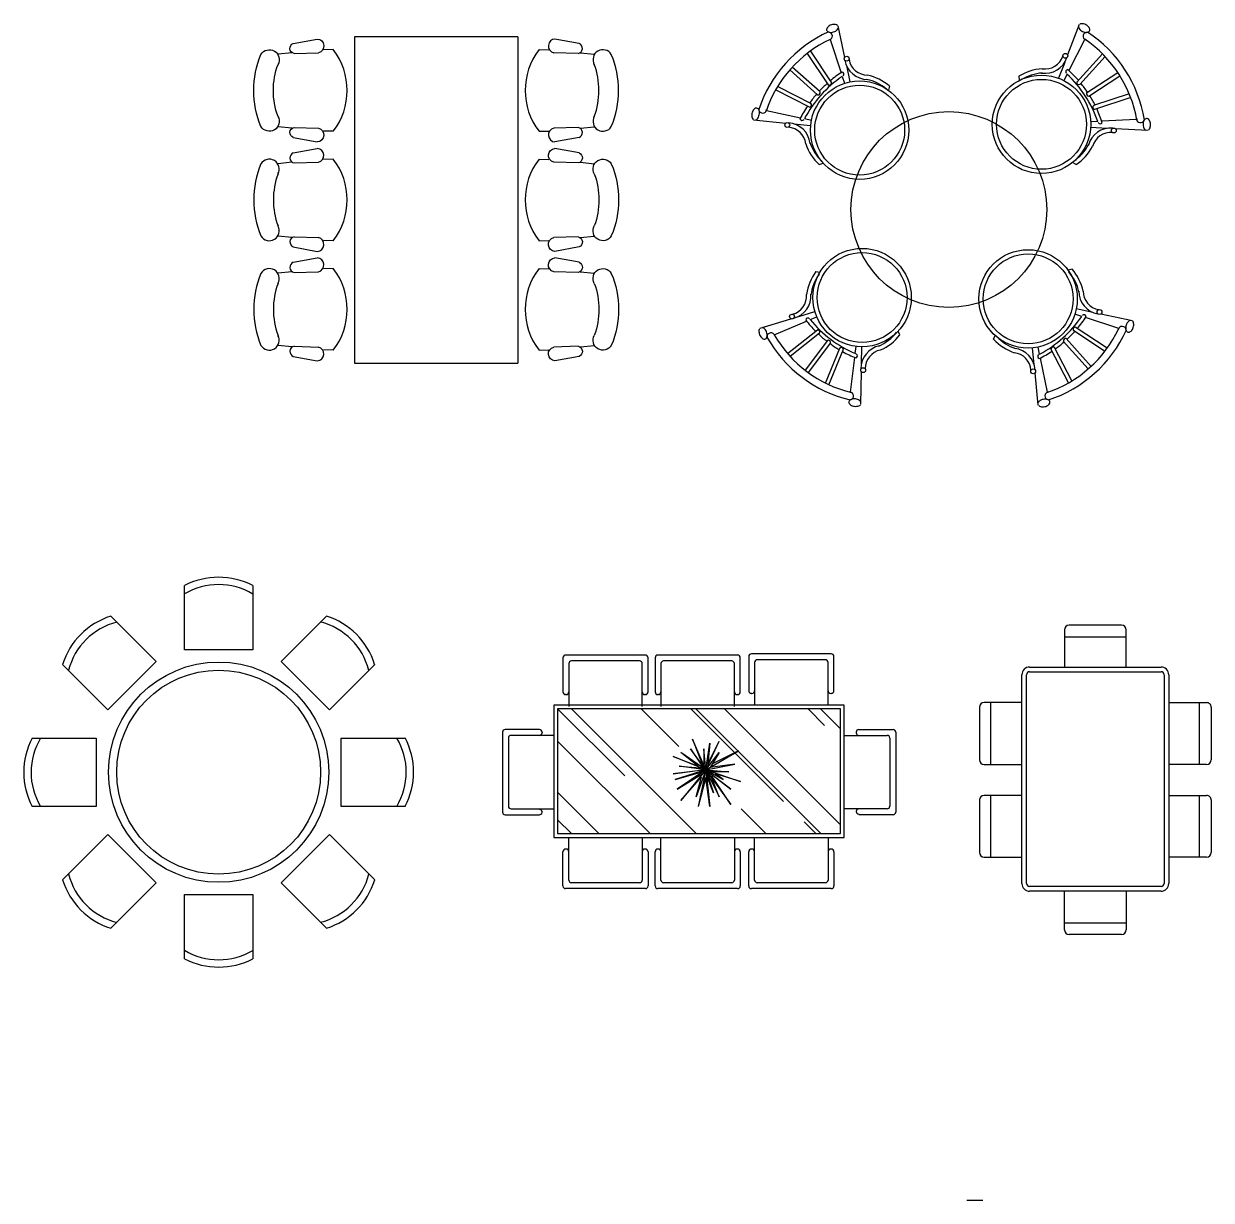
# Model space of a CAD drawing. Header units: millimetres. Extents: x 42 to 19556, y 853 to 17555.
# Drawn here: x 12230 to 19509, y 10291 to 17501 of the extents above; entities that cross this region are included whole.
import ezdxf

# ---------------------------------------------------------------- set-up
doc = ezdxf.new("R2010")
doc.units = ezdxf.units.MM

msp = doc.modelspace()

# ---------------------------------------------------------------- linework, layer by layer
at = {"color": 18, "true_color": 0x000000}
for p, q in [((17220.1, 17488.4), (17261.5, 17294.7)), ((18699, 17495.5), (18628.1, 17310.6)), ((13881.5, 17380.4), (14029.4, 17407.4)), ((14257.8, 17421.3), (14257.8, 15421.3)), ((15257.8, 17421.3), (14257.8, 17421.3)), ((15257.8, 17421.3), (15257.8, 15421.3)), ((15634.1, 17380.4), (15486.1, 17407.4)), ((17157.1, 17453.2), (17158.5, 17448.9)), ((17172.8, 17405), (17239.2, 17200.9)), ((18732.8, 17405.8), (18635.5, 17214.5)), ((18755.8, 17451), (18753.8, 17447)), ((13886.9, 17318.5), (14037.2, 17322.8)), ((14127, 17342.1), (14066.6, 17340.7)), ((15388.6, 17342.1), (15449, 17340.7)), ((15628.7, 17318.5), (15478.4, 17322.8)), ((17051.5, 17333.7), (17180.6, 17138)), ((13875, 17322.5), (13786.8, 17314.1)), ((15640.6, 17322.5), (15728.8, 17314.1)), ((17032.6, 17319.5), (17159.6, 17127)), ((18610.2, 17264.1), (18573.1, 17167.2)), ((18841.5, 17316.5), (18683.7, 17143.2)), ((18858.1, 17299.6), (18702.8, 17129.1)), ((17094.7, 17065.2), (16924.7, 17217.8)), ((17110.5, 17082.8), (16940.5, 17235.3)), ((17246.8, 17177.5), (17260.4, 17135.8)), ((17271.9, 17245.9), (17293.6, 17144.5)), ((18328.8, 17178.7), (18331.9, 17153.6)), ((18624.4, 17192.6), (18604.5, 17153.4)), ((18744.4, 17077.9), (18936, 17202.2)), ((18757.2, 17058.1), (18948.8, 17182.4)), ((16851, 17117.1), (17056.1, 17011.7)), ((17536.7, 17117.9), (17529.8, 17093.6)), ((16839, 17096.8), (17047.5, 16989.6)), ((19006.1, 17071.5), (18787.1, 16999.2)), ((19014.8, 17049.6), (18792.2, 16976)), ((16781.9, 16968.4), (16991.3, 16924.5)), ((16703.4, 16912.5), (16900.4, 16892.2)), ((16950, 16887.1), (17053.2, 16876.5)), ((17015.3, 16919.5), (17058.3, 16910.5)), ((18813.1, 16901.8), (18769.3, 16899.5)), ((19051.3, 16913.9), (18837.6, 16903)), ((13875, 16861.6), (13786.8, 16870)), ((13886.9, 16865.6), (14037.2, 16861.2)), ((14127, 16841.9), (14066.6, 16843.4)), ((15388.6, 16841.9), (15449, 16843.4)), ((15628.7, 16865.6), (15478.4, 16861.2)), ((15640.6, 16861.6), (15728.8, 16870)), ((18872.6, 16859.7), (18769, 16865.2)), ((19120.1, 16846.4), (18922.4, 16857)), ((13881.5, 16803.7), (14029.4, 16776.7)), ((15634.1, 16803.7), (15486.1, 16776.7)), ((13881.5, 16709.6), (14029.4, 16736.6)), ((14127, 16671.4), (14066.6, 16669.9)), ((15388.6, 16671.4), (15449, 16669.9)), ((15634.1, 16709.6), (15486.1, 16736.6)), ((13875, 16651.7), (13786.8, 16643.3)), ((13886.9, 16647.7), (14037.2, 16652.1)), ((15628.7, 16647.7), (15478.4, 16652.1)), ((15640.6, 16651.7), (15728.8, 16643.3)), ((17105.8, 16637.7), (17129.2, 16647.2)), ((18680, 16637.4), (18658.3, 16650.5)), ((13875, 16190.8), (13786.8, 16199.2)), ((13886.9, 16194.8), (14037.2, 16190.5)), ((14127, 16171.2), (14066.6, 16172.6)), ((15388.6, 16171.2), (15449, 16172.6)), ((15628.7, 16194.8), (15478.4, 16190.5)), ((15640.6, 16190.8), (15728.8, 16199.2)), ((13881.5, 16132.9), (14029.4, 16105.9)), ((15634.1, 16132.9), (15486.1, 16105.9)), ((13881.5, 16038.9), (14029.4, 16065.9)), ((15634.1, 16038.9), (15486.1, 16065.9)), ((13875, 15980.9), (13786.8, 15972.5)), ((13886.9, 15977), (14037.2, 15981.3)), ((14127, 16000.6), (14066.6, 15999.2)), ((15388.6, 16000.6), (15449, 15999.2)), ((15628.7, 15977), (15478.4, 15981.3)), ((15640.6, 15980.9), (15728.8, 15972.5)), ((17084.8, 15982.3), (17109.6, 15977.5)), ((18655.4, 15997.3), (18631.1, 15990.4)), ((16979.9, 15707.5), (17079.1, 15737.8)), ((18782.9, 15732.3), (18681.5, 15754.2)), ((19025.2, 15680.1), (18831.6, 15721.8)), ((16742.8, 15635.2), (16932.2, 15693)), ((16829.9, 15595.1), (17027.6, 15678.8)), ((17050.2, 15688.3), (17090.6, 15705.5)), ((18714.5, 15707.3), (18672.7, 15721)), ((18941.8, 15632.9), (18737.8, 15699.7)), ((16783.2, 15575.4), (16787.3, 15577.1)), ((16911.3, 15480.4), (17095.2, 15625.8)), ((16927, 15462.8), (17108, 15605.7)), ((17600.1, 15594), (17588.6, 15616.5)), ((18174.4, 15567.3), (18184, 15590.7)), ((18856.1, 15492.8), (18663.8, 15620.1)), ((18870.3, 15511.8), (18674.8, 15641.2)), ((18990, 15617.1), (18985.7, 15618.5)), ((13875, 15520.1), (13786.8, 15528.5)), ((13886.9, 15524), (14037.2, 15519.7)), ((15628.7, 15524), (15478.4, 15519.7)), ((15640.6, 15520.1), (15728.8, 15528.5)), ((17156.2, 15560.6), (17018.8, 15378.2)), ((17175, 15546.4), (17037.6, 15364)), ((17144.2, 15299.1), (17231.7, 15512.5)), ((17165.5, 15288.9), (17254.5, 15505.8)), ((17327, 15479.7), (17332.3, 15523.3)), ((17364.9, 15417.4), (17366.6, 15521.1)), ((18423.5, 15411), (18413.1, 15514.2)), ((18456, 15476.2), (18447.1, 15519.2)), ((18633, 15299.6), (18526.2, 15508.3)), ((18653.4, 15311.6), (18548.3, 15516.9)), ((18601.9, 15555.4), (18754.2, 15385.2)), ((18619.5, 15571.2), (18771.7, 15400.9)), ((13881.5, 15462.1), (14029.4, 15435.1)), ((14127, 15500.4), (14066.6, 15501.8)), ((15388.6, 15500.4), (15449, 15501.8)), ((15634.1, 15462.1), (15486.1, 15435.1)), ((17298.3, 15243), (17324.1, 15455.4)), ((18504.5, 15242.7), (18461, 15452.2)), ((14257.8, 15421.3), (15257.8, 15421.3)), ((17360.7, 15169.6), (17364, 15367.6)), ((18448.4, 15164.4), (18428.6, 15361.4)), ((13215.4, 13664.7), (13215.4, 14057.8)), ((13632.9, 14057.8), (13634.1, 14057.8)), ((13634.1, 14057.8), (13634.1, 13664.7)), ((12763.2, 13870), (12764.1, 13870.8)), ((12764.1, 13870.8), (13042, 13592.9)), ((13807.5, 13592.9), (14085.4, 13870.8)), ((18608.5, 13785.9), (18608.5, 13558.5)), ((18959.1, 13814.3), (18636.9, 13814.3)), ((18987.5, 13558.5), (18987.5, 13785.9)), ((18608.5, 13743.3), (18987.5, 13743.3)), ((13634.1, 13664.7), (13215.4, 13664.7)), ((15534.8, 13615.7), (15534.8, 13405.9)), ((16040.6, 13631.9), (15551, 13631.9)), ((16056.8, 13405.9), (16056.8, 13615.7)), ((16099.9, 13615.7), (16099.9, 13405.9)), ((16605.7, 13631.9), (16116.1, 13631.9)), ((16621.9, 13405.9), (16621.9, 13615.7)), ((16673.8, 13623), (16673.8, 13413.3)), ((17179.6, 13639.2), (16690, 13639.2)), ((17195.8, 13413.3), (17195.8, 13623)), ((12745.9, 13296.8), (12468, 13574.8)), ((13042, 13592.9), (12745.9, 13296.8)), ((14103.5, 13296.8), (13807.5, 13592.9)), ((14381.5, 13574.8), (14103.5, 13296.8)), ((14380.6, 13575.6), (14381.5, 13574.8)), ((15570.8, 13579.7), (15570.8, 13316.9)), ((16004.6, 13595.9), (15587, 13595.9)), ((16020.8, 13316.9), (16020.8, 13579.7)), ((16135.9, 13579.7), (16135.9, 13316.9)), ((16569.7, 13595.9), (16152.1, 13595.9)), ((16585.9, 13316.9), (16585.9, 13579.7)), ((16709.8, 13587), (16709.8, 13324.3)), ((17143.6, 13603.2), (16726, 13603.2)), ((17159.8, 13324.3), (17159.8, 13587)), ((18395.4, 13558.5), (19200.6, 13558.5)), ((18348, 12232.2), (18348, 13511.2)), ((18376.4, 12232.2), (18376.4, 13511.2)), ((18395.4, 13530.1), (19200.6, 13530.1)), ((19219.6, 13511.2), (19219.6, 12232.2)), ((19248, 13511.2), (19248, 12232.2)), ((16693.6, 13397.1), (16690, 13397.1)), ((17179.6, 13397.1), (17176, 13397.1)), ((15479.6, 13324.8), (15479.6, 12514.8)), ((17259.6, 13324.8), (15479.6, 13324.8)), ((15554.6, 13389.7), (15551, 13389.7)), ((16040.6, 13389.7), (16037, 13389.7)), ((16119.7, 13389.7), (16116.1, 13389.7)), ((16605.7, 13389.7), (16602.1, 13389.7)), ((17259.6, 12514.8), (17259.6, 13324.8)), ((18348, 13340.6), (18115.9, 13340.6)), ((18158.5, 12961.7), (18158.5, 13340.6)), ((19248, 13340.6), (19480.1, 13340.6)), ((19437.5, 12961.7), (19437.5, 13340.6)), ((15502.1, 13302.3), (15502.1, 12537.3)), ((17237.1, 13302.3), (15502.1, 13302.3)), ((15913.3, 12891.5), (15502.5, 13302.3)), ((16351.5, 12537.3), (15586.5, 13302.3)), ((16245.5, 13070.9), (16014.2, 13302.3)), ((16887, 12734.9), (16319.6, 13302.3)), ((17115.2, 12537.3), (16350.2, 13302.3)), ((17237.1, 12591), (16525.8, 13302.3)), ((17139, 13200.8), (17037.5, 13302.3)), ((17237.1, 13179), (17113.8, 13302.3)), ((17237.1, 12537.3), (17237.1, 13302.3)), ((18087.5, 13312.2), (18087.5, 12990.1)), ((19508.5, 13312.2), (19508.5, 12990.1)), ((15390.7, 13175.7), (15180.9, 13175.7)), ((17348.6, 13175.7), (17558.3, 13175.7)), ((12281.1, 13123.5), (12674.1, 13123.5)), ((12281.1, 13122.3), (12281.1, 13123.5)), ((12674.1, 13123.5), (12674.1, 12704.7)), ((14175.4, 13123.5), (14568.4, 13123.5)), ((14175.4, 12704.7), (14175.4, 13123.5)), ((15164.7, 13159.5), (15164.7, 12669.9)), ((15200.7, 13123.5), (15200.7, 12705.9)), ((15479.6, 13139.7), (15216.9, 13139.7)), ((15406.9, 13159.5), (15406.9, 13155.9)), ((16068.9, 12537.3), (15502.1, 13104.1)), ((16411.1, 12928.3), (16328.8, 13116.4)), ((16328.8, 13116.4), (16387.6, 12963.5)), ((16411.1, 12928.3), (16493.4, 13104.6)), ((16422.9, 12963.5), (16493.4, 13104.6)), ((16493.4, 13104.6), (16493.4, 13104.6)), ((17259.6, 13139.7), (17522.3, 13139.7)), ((17332.4, 13159.5), (17332.4, 13155.9)), ((17538.5, 13123.5), (17538.5, 12705.9)), ((17574.5, 13159.5), (17574.5, 12669.9)), ((16411.1, 12928.3), (16258.3, 13034.1)), ((16364.1, 12951.8), (16258.3, 13034.1)), ((16411.1, 12928.3), (16317.1, 13057.6)), ((16317.1, 13057.6), (16387.6, 12951.8)), ((16411.1, 12928.3), (16399.4, 13057.6)), ((16399.4, 13057.6), (16399.4, 12963.5)), ((16411.1, 12928.3), (16434.6, 13092.9)), ((16411.1, 12928.3), (16611, 13045.8)), ((16411.1, 12928.3), (16493.4, 13034.1)), ((16434.6, 13092.9), (16422.9, 12963.5)), ((16493.4, 13034.1), (16436.7, 12943.3)), ((16611, 13045.8), (16450.7, 12965.7)), ((16411.1, 12928.3), (16211.2, 13010.6)), ((16211.2, 13010.6), (16364.1, 12951.8)), ((16411.1, 12928.3), (16587.5, 12963.5)), ((16587.5, 12963.5), (16436.7, 12943.3)), ((18115.9, 12961.7), (18348, 12961.7)), ((19480.1, 12961.7), (19248, 12961.7)), ((16211.2, 12904.7), (16387.6, 12928.3)), ((16411.1, 12928.3), (16211.2, 12904.7)), ((16411.1, 12928.3), (16223, 12869.5)), ((16223, 12869.5), (16387.6, 12916.5)), ((16411.1, 12928.3), (16234.7, 12810.7)), ((16234.7, 12810.7), (16387.6, 12904.7)), ((16246.5, 12951.8), (16375.9, 12940)), ((16411.1, 12928.3), (16246.5, 12951.8)), ((16411.1, 12928.3), (16258.3, 12740.1)), ((16258.3, 12740.1), (16385.1, 12886.6)), ((16411.1, 12928.3), (16352.3, 12763.6)), ((16352.3, 12763.6), (16385.1, 12886.6)), ((16411.1, 12928.3), (16364.1, 12704.8)), ((16411.1, 12928.3), (16434.6, 12704.8)), ((16411.1, 12928.3), (16552.2, 12916.5)), ((16411.1, 12928.3), (16493.4, 12763.6)), ((16411.1, 12928.3), (16458.2, 12787.2)), ((16411.1, 12928.3), (16564, 12810.7)), ((16411.1, 12928.3), (16517, 12869.5)), ((16411.1, 12928.3), (16564, 12716.6)), ((16411.1, 12928.3), (16622.8, 12857.7)), ((16458.2, 12787.2), (16414.5, 12896.3)), ((16564, 12810.7), (16422.9, 12916.5)), ((16552.2, 12916.5), (16446.4, 12916.5)), ((16564, 12716.6), (16446.4, 12893)), ((16517, 12869.5), (16469.9, 12904.7)), ((16622.8, 12857.7), (16469.9, 12904.7)), ((16411.1, 12881.2), (16364.1, 12704.8)), ((16434.6, 12704.8), (16411.1, 12881.2)), ((16493.4, 12763.6), (16448, 12877.2)), ((15755.8, 12537.3), (15502.1, 12791)), ((18087.5, 12743.8), (18087.5, 12421.7)), ((18348, 12772.2), (18115.9, 12772.2)), ((18158.5, 12393.3), (18158.5, 12772.2)), ((19248, 12772.2), (19480.1, 12772.2)), ((19437.5, 12393.3), (19437.5, 12772.2)), ((19508.5, 12743.8), (19508.5, 12421.7)), ((12674.1, 12704.7), (12281.1, 12704.7)), ((14568.4, 12704.7), (14175.4, 12704.7)), ((14568.4, 12705.9), (14568.4, 12704.7)), ((15216.9, 12689.7), (15479.6, 12689.7)), ((15406.9, 12673.5), (15406.9, 12669.9)), ((16779.2, 12537.3), (16627.4, 12689.1)), ((17522.3, 12689.7), (17259.6, 12689.7)), ((17332.4, 12673.5), (17332.4, 12669.9)), ((15180.9, 12653.7), (15390.7, 12653.7)), ((15587.8, 12537.3), (15502.1, 12623)), ((17084.6, 12537.3), (17013, 12608.9)), ((17558.3, 12653.7), (17348.6, 12653.7)), ((12468.4, 12253.9), (12745.9, 12531.4)), ((12745.9, 12531.4), (13042, 12235.3)), ((13807.5, 12235.3), (14103.5, 12531.4)), ((14103.5, 12531.4), (14381.5, 12253.4)), ((15502.1, 12537.3), (17237.1, 12537.3)), ((15479.6, 12514.8), (17259.6, 12514.8)), ((15570.8, 12252.7), (15570.8, 12515.4)), ((16020.8, 12515.4), (16020.8, 12252.7)), ((16135.9, 12252.7), (16135.9, 12515.4)), ((16585.9, 12515.4), (16585.9, 12252.7)), ((16709.8, 12252.7), (16709.8, 12515.4)), ((17159.8, 12515.4), (17159.8, 12252.7)), ((15534.8, 12216.7), (15534.8, 12426.4)), ((15554.6, 12442.6), (15551, 12442.6)), ((16040.6, 12442.6), (16037, 12442.6)), ((16056.8, 12426.4), (16056.8, 12216.7)), ((16099.9, 12216.7), (16099.9, 12426.4)), ((16119.7, 12442.6), (16116.1, 12442.6)), ((16605.7, 12442.6), (16602.1, 12442.6)), ((16621.9, 12426.4), (16621.9, 12216.7)), ((16673.8, 12216.7), (16673.8, 12426.4)), ((16693.6, 12442.6), (16690, 12442.6)), ((17179.6, 12442.6), (17176, 12442.6)), ((17195.8, 12426.4), (17195.8, 12216.7)), ((18115.9, 12393.3), (18348, 12393.3)), ((19480.1, 12393.3), (19248, 12393.3)), ((13042, 12235.3), (12764, 11957.3)), ((14085.4, 11957.4), (13807.5, 12235.3)), ((16004.6, 12236.5), (15587, 12236.5)), ((16569.7, 12236.5), (16152.1, 12236.5)), ((17143.6, 12236.5), (16726, 12236.5)), ((13215.4, 11770.4), (13215.4, 12163.5)), ((13215.4, 12163.5), (13634.1, 12163.5)), ((13634.1, 12163.5), (13634.1, 11770.4)), ((16040.6, 12200.5), (15551, 12200.5)), ((16605.7, 12200.5), (16116.1, 12200.5)), ((17179.6, 12200.5), (16690, 12200.5)), ((19200.6, 12213.3), (18395.4, 12213.3)), ((19200.6, 12184.9), (18395.4, 12184.9)), ((18608.5, 11948), (18608.5, 12184.9)), ((18987.5, 12184.9), (18987.5, 11948)), ((14086.3, 11958.2), (14085.4, 11957.4)), ((18608.5, 11990.6), (18987.5, 11990.6)), ((18959.1, 11919.6), (18636.9, 11919.6)), ((13216.6, 11770.4), (13215.4, 11770.4)), ((18009.5, 10290.7), (18108.7, 10290.7))]:
    msp.add_line(p, q, dxfattribs=at)
for centre, radius in [((17274.1, 17286.6), 15), ((18614.4, 17304.6), 15), ((18468, 16884.5), 301.6), ((17353.5, 16848.9), 301.6), ((17353.5, 16848.9), 275.4), ((18468, 16884.5), 275.4), ((17900.4, 16362.3), 600), ((16909.8, 16880.6), 15), ((18911.3, 16847), 15), ((17368.5, 15822.8), 301.6), ((17368.5, 15822.8), 275.4), ((18386, 15814.6), 301.6), ((18386, 15814.6), 275.4), ((18823.6, 15734.4), 15), ((16939.1, 15706.2), 15), ((17374.8, 15377.9), 15), ((18416.9, 15370.8), 15), ((13424.7, 12914.1), 675), ((13424.7, 12914.1), 625)]:
    msp.add_circle(centre, radius, dxfattribs=at)
for centre, radius, start, end in [((17165.5, 17465.5), 14.9, 161.0457, 233.99465), ((17178.1, 17461.2), 28.3, 136.78206, 161.0457), ((17188.7, 17451.2), 42.8, 120.58626, 136.78206), ((17199.3, 17433.3), 63.6, 94.45406, 120.58624), ((17197.7, 17454), 42.8, 78.25827, 94.45406), ((17200.6, 17468.3), 28.3, 53.99462, 78.25827), ((17195.9, 17483.4), 28.3, 316.78206, 341.0457), ((18722.2, 17486.9), 28.3, 190.03158, 214.29523), ((18734.2, 17495.1), 42.8, 214.29523, 230.49102), ((18715.1, 17472.6), 28.3, 92.81902, 117.08266), ((18715.8, 17458.1), 42.8, 76.62322, 92.81902), ((18711, 17437.9), 63.6, 50.49102, 76.62325), ((18724.2, 17453.9), 42.8, 34.29523, 50.49102), ((18736.3, 17462.1), 28.3, 10.03158, 34.29523), ((17490.6, 16725.9), 795.6, 114.40231, 161.79646), ((17490.6, 16725.9), 749.7, 115.07988, 161.50901), ((17173.3, 17476.3), 28.3, 233.99462, 258.25827), ((17162.5, 17425.6), 23.8, 278.11257, 90.42859), ((17176.3, 17490.6), 42.8, 258.25827, 274.45406), ((17174.7, 17511.2), 63.6, 274.45406, 300.58626), ((17185.2, 17493.4), 42.8, 300.58626, 316.78206), ((18747.4, 17511.1), 63.6, 230.49102, 256.62321), ((18746.2, 17424.6), 23.8, 80.64869, 252.96472), ((18742.6, 17490.9), 42.8, 256.62322, 272.81902), ((18313.6, 16784.3), 749.7, 9.56827, 55.9974), ((18743.3, 17476.3), 28.3, 272.81902, 297.08266), ((18313.6, 16784.3), 795.6, 9.28082, 56.67496), ((18749.4, 17464.5), 14.9, 297.08266, 10.03156), ((13803.4, 17092), 409, 322.30058, 37.69942), ((15712.2, 17092), 409, 142.30058, 217.69942), ((17402.9, 17302.2), 142.6, 190.13594, 269.60879), ((17402.9, 17302.2), 116.3, 189.95577, 269.60879), ((18489.5, 17339.9), 142.6, 261.4685, 340.94134), ((18489.5, 17339.9), 116.3, 261.4685, 341.12151), ((17649.5, 16583.3), 717.8, 124.12573, 152.07305), ((17649.5, 16583.3), 741.4, 123.00709, 130.07215), ((17242.6, 17191.6), 13.8, 312.65906, 77.27192), ((17338.4, 16892.2), 300.4, 48.70408, 77.75866), ((18489.6, 16925), 300.4, 93.31863, 122.3732), ((18489.6, 16925), 274.2, 93.31863, 122.3732), ((18630.8, 17205.8), 13.8, 93.80536, 218.41823), ((18134.4, 16668), 717.8, 19.00423, 46.95155), ((18134.4, 16668), 741.4, 41.00513, 48.0702), ((17649.5, 16583.3), 741.4, 131.91248, 137.18728), ((17167.3, 17137.8), 13.3, 227.36988, 0.51628), ((17338.4, 16892.2), 274.2, 48.70408, 77.75866), ((18696.8, 17141.1), 13.3, 170.56101, 303.70741), ((18134.4, 16668), 741.4, 33.89, 39.1648), ((17649.5, 16583.3), 741.4, 139.0115, 144.2863), ((17096.9, 17079.2), 14.1, 261.2972, 14.90158), ((18757.3, 17072.2), 14.1, 156.1757, 269.78009), ((18134.4, 16668), 741.4, 26.79099, 32.06579), ((16755.8, 16939.1), 63.6, 155.61251, 181.74473), ((16737, 16947.7), 42.8, 139.41672, 155.61251), ((16725.9, 16957.2), 28.3, 115.15308, 139.41672), ((16720.2, 16969.3), 14.9, 42.20415, 115.15306), ((16710.3, 16960.3), 28.3, 17.94051, 42.20415), ((16759.5, 16976.5), 23.8, 185.77018, 358.08621), ((16696.5, 16955.8), 42.8, 1.74472, 17.94051), ((17649.5, 16583.3), 741.4, 146.12662, 153.19169), ((17046.1, 17002.8), 13.3, 275.6825, 48.8289), ((18795.6, 16988.9), 13.3, 122.24838, 255.39478), ((18134.4, 16668), 741.4, 17.88559, 24.95066), ((16735.1, 16938.5), 42.8, 181.74472, 197.94051), ((16721.3, 16934), 28.3, 197.94051, 222.20415), ((16705.7, 16937.1), 28.3, 295.15308, 319.41672), ((16694.6, 16946.6), 42.8, 319.41672, 335.61251), ((16675.8, 16955.2), 63.6, 335.61251, 1.7447), ((16908.2, 16750.8), 142.6, 6.58999, 86.06284), ((17000.9, 16922.2), 13.8, 198.92685, 323.53972), ((18827.8, 16902.2), 13.8, 207.53756, 332.15043), ((19074.6, 16918.4), 23.8, 172.99107, 345.3071), ((19154.1, 16884.3), 63.6, 169.33257, 195.46478), ((19133.7, 16888.2), 42.8, 153.13677, 169.33257), ((19120.7, 16894.8), 28.3, 128.87313, 153.13677), ((19112.3, 16905.2), 14.9, 55.9242, 128.87311), ((19104.8, 16894.1), 28.3, 31.66056, 55.9242), ((19092.4, 16886.5), 42.8, 15.46477, 31.66056), ((19072.5, 16880.9), 63.6, 349.33257, 15.46474), ((16908.2, 16750.8), 116.3, 6.58999, 86.24301), ((18892.7, 16718.5), 142.6, 85.01444, 164.48729), ((18892.7, 16718.5), 116.3, 84.83428, 164.48729), ((19134.1, 16878.8), 42.8, 195.46477, 211.66056), ((19121.7, 16871.2), 28.3, 211.66056, 235.9242), ((19105.8, 16870.5), 28.3, 308.87313, 333.13677), ((19092.8, 16877.1), 42.8, 333.13677, 349.33257), ((17308.8, 16859.2), 300.4, 198.44012, 227.4947), ((17308.8, 16859.2), 274.2, 198.44012, 227.4947), ((18513.8, 16887.7), 274.2, 303.58259, 332.63716), ((18513.8, 16887.7), 300.4, 303.58259, 332.63716), ((13803.4, 16421.3), 409, 322.30058, 37.69942), ((15712.2, 16421.3), 409, 142.30058, 217.69942), ((13803.4, 15750.5), 409, 322.30058, 37.69942), ((15712.2, 15750.5), 409, 142.30058, 217.69942), ((17326.6, 15804), 300.4, 143.60752, 172.66209), ((17326.6, 15804), 274.2, 143.60752, 172.66209), ((18429.3, 15799.4), 274.2, 12.14152, 41.1961), ((18429.3, 15799.4), 300.4, 12.14152, 41.1961), ((16912.6, 15833.3), 116.3, 284.85921, 4.51222), ((16912.6, 15833.3), 142.6, 285.03937, 4.51222), ((18839.4, 15863.2), 142.6, 180.29139, 259.76424), ((18839.4, 15863.2), 116.3, 180.29139, 259.94441), ((17036.5, 15682.9), 13.8, 47.56249, 172.17536), ((17607.8, 16140.4), 741.4, 217.91052, 224.97559), ((17607.8, 16140.4), 717.8, 219.02916, 246.97648), ((18120.9, 16111), 717.8, 297.82713, 325.77445), ((18120.9, 16111), 741.4, 319.82802, 326.89309), ((18728.5, 15703.1), 13.8, 12.62825, 137.24112), ((19048, 15634.6), 63.6, 149.31391, 175.44609), ((19030.2, 15645.2), 42.8, 133.11812, 149.31391), ((19020.2, 15655.8), 28.3, 108.85448, 133.11812), ((18970.2, 15659.3), 63.6, 329.31391, 355.44611), ((19005.1, 15660.6), 28.3, 11.64191, 35.90556), ((18990.8, 15657.7), 42.8, 355.44612, 11.64191), ((16778.9, 15615.7), 42.8, 173.1617, 189.35749), ((16764.4, 15617.5), 28.3, 148.89806, 173.1617), ((16799.4, 15619.1), 63.6, 189.35749, 215.48971), ((16782.5, 15607.1), 42.8, 215.4897, 231.68549), ((16749.8, 15611.4), 28.3, 51.68549, 75.94913), ((16740.7, 15600), 42.8, 35.4897, 51.68549), ((16723.9, 15588), 63.6, 9.35749, 35.48969), ((16758.8, 15589.6), 28.3, 328.89806, 353.1617), ((17479.3, 15969.8), 795.6, 209.30575, 256.6999), ((16810.2, 15583.2), 23.8, 13.016, 185.33203), ((16744.3, 15591.3), 42.8, 353.1617, 9.35749), ((17479.3, 15969.8), 749.7, 209.98332, 256.41244), ((17096.5, 15612.5), 13.3, 322.27331, 95.41971), ((17607.8, 16140.4), 741.4, 226.81592, 232.09072), ((17362, 15777.3), 274.2, 293.34356, 322.39813), ((17362, 15777.3), 300.4, 293.34356, 322.39813), ((18396.2, 15769.9), 274.2, 222.40548, 251.46005), ((18263.3, 15951.9), 749.7, 288.39117, 334.82029), ((18263.3, 15951.9), 795.6, 288.10372, 335.49786), ((18120.9, 16111), 741.4, 312.7129, 317.9877), ((18674.6, 15627.8), 13.3, 89.3839, 222.5303), ((18962.4, 15622.6), 23.8, 359.47158, 171.78761), ((19027.4, 15636.3), 42.8, 175.44612, 191.64191), ((19013.1, 15633.3), 28.3, 191.64191, 215.90556), ((19002.3, 15625.5), 14.9, 215.90556, 288.8545), ((18998, 15638.1), 28.3, 288.85448, 313.11812), ((18988, 15648.8), 42.8, 313.11812, 329.31391), ((16773.5, 15595.6), 28.3, 231.68549, 255.94913), ((16770.2, 15582.7), 14.9, 255.94913, 328.89806), ((17161, 15547.3), 14.1, 356.20063, 109.80502), ((17607.8, 16140.4), 741.4, 233.91493, 239.18973), ((17241.4, 15503.3), 13.3, 10.58594, 143.73234), ((17504.3, 15387.5), 142.6, 101.49342, 180.96627), ((18396.2, 15769.9), 300.4, 222.40548, 251.46005), ((18287.2, 15369.5), 142.6, 3.83734, 83.31019), ((18539.4, 15507), 13.3, 41.07128, 174.21768), ((18120.9, 16111), 741.4, 305.61388, 310.88868), ((18615.9, 15557.5), 14.1, 74.9986, 188.60298), ((17607.8, 16140.4), 741.4, 241.03006, 248.09512), ((17325.6, 15465.1), 13.8, 293.83029, 58.44315), ((17504.3, 15387.5), 116.3, 101.49342, 181.14644), ((18287.2, 15369.5), 116.3, 3.65717, 83.31019), ((18458.7, 15461.8), 13.8, 126.36045, 250.97333), ((18120.9, 16111), 741.4, 296.70848, 303.77356), ((17292.1, 15220), 23.8, 280.67362, 92.98964), ((18512.6, 15220.4), 23.8, 91.81397, 264.12999), ((17302.7, 15181.5), 14.9, 137.10759, 210.05653), ((17314.2, 15188.2), 28.3, 210.05651, 234.32015), ((17312.5, 15172.4), 28.3, 112.84394, 137.10759), ((17322.8, 15200), 42.8, 234.32015, 250.51595), ((17318.1, 15159), 42.8, 96.64816, 112.84394), ((17329.7, 15219.5), 63.6, 250.51595, 276.64815), ((17320.5, 15138.4), 63.6, 70.51595, 96.64818), ((17332.1, 15199), 42.8, 276.64816, 292.84394), ((17327.4, 15157.9), 42.8, 54.32015, 70.51595), ((17337.7, 15185.5), 28.3, 292.84394, 317.10759), ((17335.9, 15169.8), 28.3, 30.05651, 54.32015), ((18473.1, 15166.6), 28.3, 130.48346, 154.7471), ((18470, 15182.2), 28.3, 227.69602, 251.95967), ((18482.6, 15155.5), 42.8, 114.28767, 130.48346), ((18474.5, 15196), 42.8, 251.95967, 268.15546), ((18491.1, 15136.6), 63.6, 88.15546, 114.28766), ((18475.2, 15216.8), 63.6, 268.15546, 294.28768), ((18491.8, 15157.4), 42.8, 71.95967, 88.15546), ((18483.7, 15197.9), 42.8, 294.28767, 310.48346), ((18496.3, 15171.2), 28.3, 47.69602, 71.95967), ((18493.2, 15186.8), 28.3, 310.48346, 334.7471), ((18505.3, 15181.1), 14.9, 334.7471, 47.69603), ((13424.1, 13656.1), 452.7, 62.44807, 117.55193), ((13424.1, 13656.1), 407.7, 58.99498, 120.7942), ((12899.6, 13438.3), 452.7, 107.44808, 162.55193), ((12899.6, 13438.3), 407.7, 103.99498, 165.7942), ((13949, 13439.3), 407.7, 13.99498, 75.7942), ((13949, 13439.3), 452.7, 17.44807, 72.55192), ((18636.9, 13785.9), 28.4, 90, 180), ((18959.1, 13785.9), 28.4, 0, 90), ((15551, 13615.7), 16.2, 90, 180), ((16040.6, 13615.7), 16.2, 0, 90), ((16116.1, 13615.7), 16.2, 90, 180), ((16605.7, 13615.7), 16.2, 0, 90), ((16690, 13623), 16.2, 90, 180), ((17179.6, 13623), 16.2, 0, 90), ((15587, 13579.7), 16.2, 90, 180), ((16004.6, 13579.7), 16.2, 0, 90), ((16152.1, 13579.7), 16.2, 90, 180), ((16569.7, 13579.7), 16.2, 0, 90), ((16726, 13587), 16.2, 90, 180), ((17143.6, 13587), 16.2, 0, 90), ((18395.4, 13511.2), 47.4, 90, 180), ((19200.6, 13511.2), 47.4, 0, 90.00001), ((18395.4, 13511.2), 18.9, 90, 180), ((19200.6, 13511.2), 18.9, 0, 90.00001), ((15551, 13405.9), 16.2, 180, 270), ((15554.6, 13405.9), 16.2, 270, 0), ((16037, 13405.9), 16.2, 180, 270), ((16040.6, 13405.9), 16.2, 270, 0), ((16116.1, 13405.9), 16.2, 180, 270), ((16119.7, 13405.9), 16.2, 270, 0), ((16602.1, 13405.9), 16.2, 180, 270), ((16605.7, 13405.9), 16.2, 270, 0), ((16690, 13413.3), 16.2, 180, 270), ((16693.6, 13413.3), 16.2, 270, 0), ((17176, 13413.3), 16.2, 180, 270), ((17179.6, 13413.3), 16.2, 270, 0), ((18115.9, 13312.2), 28.4, 90, 180), ((19480.1, 13312.2), 28.4, 0, 90.00004), ((15180.9, 13159.5), 16.2, 90, 180), ((15390.7, 13159.5), 16.2, 0, 90), ((17348.6, 13159.5), 16.2, 90, 180), ((17558.3, 13159.5), 16.2, 0, 90), ((12682.7, 12913.5), 452.7, 152.44807, 207.55193), ((12682.7, 12913.5), 407.7, 148.99498, 210.7942), ((14166.8, 12914.7), 407.7, 328.99498, 30.7942), ((14166.8, 12914.7), 452.7, 332.44807, 27.55193), ((15216.9, 13123.5), 16.2, 90, 180), ((15390.7, 13155.9), 16.2, 270, 0), ((17348.6, 13155.9), 16.2, 180, 270), ((17522.3, 13123.5), 16.2, 0, 90), ((18115.9, 12990.1), 28.4, 180, 270), ((19480.1, 12990.1), 28.4, 270, 0), ((18115.9, 12743.8), 28.4, 90, 180), ((19480.1, 12743.8), 28.4, 0, 90.00004), ((15180.9, 12669.9), 16.2, 180, 270), ((15216.9, 12705.9), 16.2, 180, 270), ((15390.7, 12669.9), 16.2, 270, 90.05835), ((17348.6, 12673.5), 16.2, 90, 269.86312), ((17522.3, 12705.9), 16.2, 270, 0), ((17558.3, 12669.9), 16.2, 270, 0), ((15551, 12426.4), 16.2, 90, 180), ((15554.6, 12426.4), 16.2, 0, 90), ((16037, 12426.4), 16.2, 90, 180), ((16040.6, 12426.4), 16.2, 0, 90), ((16116.1, 12426.4), 16.2, 90, 180), ((16119.7, 12426.4), 16.2, 0, 90), ((16602.1, 12426.4), 16.2, 90, 180), ((16605.7, 12426.4), 16.2, 0, 90), ((16690, 12426.4), 16.2, 90, 180), ((16693.6, 12426.4), 16.2, 0, 90), ((17176, 12426.4), 16.2, 90, 180), ((17179.6, 12426.4), 16.2, 0, 90), ((18115.9, 12421.7), 28.4, 180, 270), ((19480.1, 12421.7), 28.4, 270, 0), ((12900.5, 12388.9), 452.7, 197.36054, 252.45572), ((12900.5, 12388.9), 407.7, 193.99498, 255.7942), ((13949.9, 12389.9), 407.7, 283.99498, 345.7942), ((13949.9, 12389.9), 452.7, 287.44808, 342.55193), ((15587, 12252.7), 16.2, 180, 270), ((16004.6, 12252.7), 16.2, 270, 0), ((16152.1, 12252.7), 16.2, 180, 270), ((16569.7, 12252.7), 16.2, 270, 0), ((16726, 12252.7), 16.2, 180, 270), ((17143.6, 12252.7), 16.2, 270, 0), ((18395.4, 12232.2), 47.4, 180, 270), ((18395.4, 12232.2), 18.9, 180, 270), ((19200.6, 12232.2), 47.4, 270, 0), ((19200.6, 12232.2), 18.9, 270, 0), ((15551, 12216.7), 16.2, 180, 270), ((16040.6, 12216.7), 16.2, 270, 0), ((16116.1, 12216.7), 16.2, 180, 270), ((16605.7, 12216.7), 16.2, 270, 0), ((16690, 12216.7), 16.2, 180, 270), ((17179.6, 12216.7), 16.2, 270, 0), ((18636.9, 11948), 28.4, 180, 270), ((18959.1, 11948), 28.4, 270, 0), ((13425.4, 12172.1), 407.7, 238.99498, 300.7942), ((13425.4, 12172.1), 452.7, 242.44807, 297.55193)]:
    msp.add_arc(centre, radius, start, end, dxfattribs=at)
at = {"color": 18, "true_color": 0x000000, "extrusion": (0, 0, -1)}
for centre, major_axis, start_param, end_param in [((14026.8, 17364.5), (-30.4, 30.4), 0.846715, 3.682526), ((13735.8, 17281.3), (-42.8, 42.8), 6.043465, 9.157437), ((13893.8, 17350.3), (-23, 23), 4.141364, 6.680711), ((14210.8, 17092), (403.8, 403.8), 3.530122, 4.32386), ((14219.5, 17092), (324.9, 324.9), 3.572923, 4.281059), ((13735.8, 16902.7), (42.8, 42.8), 0.267341, 3.381313), ((13893.8, 16833.8), (23, 23), 2.744067, 5.283414), ((14026.8, 16819.5), (30.4, 30.4), -0.540933, 2.294877), ((15488.8, 16693.8), (30.4, 30.4), 2.600659, 5.43647), ((15621.8, 16679.5), (23, 23), -0.397525, 2.141821), ((15779.7, 16610.6), (42.8, 42.8), 3.408933, 6.522906), ((15304.8, 16421.3), (403.8, 403.8), 0.388529, 1.182267), ((15296.1, 16421.3), (324.9, 324.9), 0.43133, 1.139466), ((15779.7, 16231.9), (-42.8, 42.8), 2.901872, 6.015845), ((15488.8, 16148.8), (-30.4, 30.4), 3.988308, 6.824119), ((15621.8, 16163), (-23, 23), 0.999771, 3.539118), ((15488.8, 16023), (30.4, 30.4), 2.600659, 5.43647), ((15621.8, 16008.8), (23, 23), -0.397525, 2.141821), ((15779.7, 15939.8), (42.8, 42.8), 3.408933, 6.522906), ((15304.8, 15750.5), (403.8, 403.8), 0.388529, 1.182267), ((15296.1, 15750.5), (324.9, 324.9), 0.43133, 1.139466), ((15779.7, 15561.2), (-42.8, 42.8), 2.901872, 6.015845), ((15488.8, 15478), (-30.4, 30.4), 3.988308, 6.824119), ((15621.8, 15492.3), (-23, 23), 0.999771, 3.539118)]:
    msp.add_ellipse(centre, major_axis=major_axis, ratio=1, start_param=start_param, end_param=end_param, dxfattribs=at)
at = {"color": 18, "true_color": 0x000000}
for centre, major_axis, start_param, end_param in [((15488.8, 17364.5), (30.4, 30.4), 0.846715, 3.682526), ((15621.8, 17350.3), (23, 23), 4.141364, 6.680711), ((15779.7, 17281.3), (42.8, 42.8), 6.043465, 9.157437), ((15296.1, 17092), (-324.9, 324.9), 3.572923, 4.281059), ((15304.8, 17092), (-403.8, 403.8), 3.530122, 4.32386), ((15779.7, 16902.7), (-42.8, 42.8), 0.267341, 3.381313), ((15488.8, 16819.5), (-30.4, 30.4), -0.540933, 2.294877), ((15621.8, 16833.8), (-23, 23), 2.744067, 5.283414), ((13735.8, 16610.6), (-42.8, 42.8), 3.408933, 6.522906), ((13893.8, 16679.5), (-23, 23), -0.397525, 2.141821), ((14026.8, 16693.8), (-30.4, 30.4), 2.600659, 5.43647), ((14210.8, 16421.3), (-403.8, 403.8), 0.388529, 1.182267), ((14219.5, 16421.3), (-324.9, 324.9), 0.43133, 1.139466), ((13735.8, 16231.9), (42.8, 42.8), 2.901872, 6.015845), ((13893.8, 16163), (23, 23), 0.999771, 3.539118), ((14026.8, 16148.8), (30.4, 30.4), 3.988308, 6.824119), ((13893.8, 16008.8), (-23, 23), -0.397525, 2.141821), ((14026.8, 16023), (-30.4, 30.4), 2.600659, 5.43647), ((14210.8, 15750.5), (-403.8, 403.8), 0.388529, 1.182267), ((13735.8, 15939.8), (-42.8, 42.8), 3.408933, 6.522906), ((14219.5, 15750.5), (-324.9, 324.9), 0.43133, 1.139466), ((13735.8, 15561.2), (42.8, 42.8), 2.901872, 6.015845), ((13893.8, 15492.3), (23, 23), 0.999771, 3.539118), ((14026.8, 15478), (30.4, 30.4), 3.988308, 6.824119)]:
    msp.add_ellipse(centre, major_axis=major_axis, ratio=1, start_param=start_param, end_param=end_param, dxfattribs=at)

doc.saveas('drawing.dxf')
